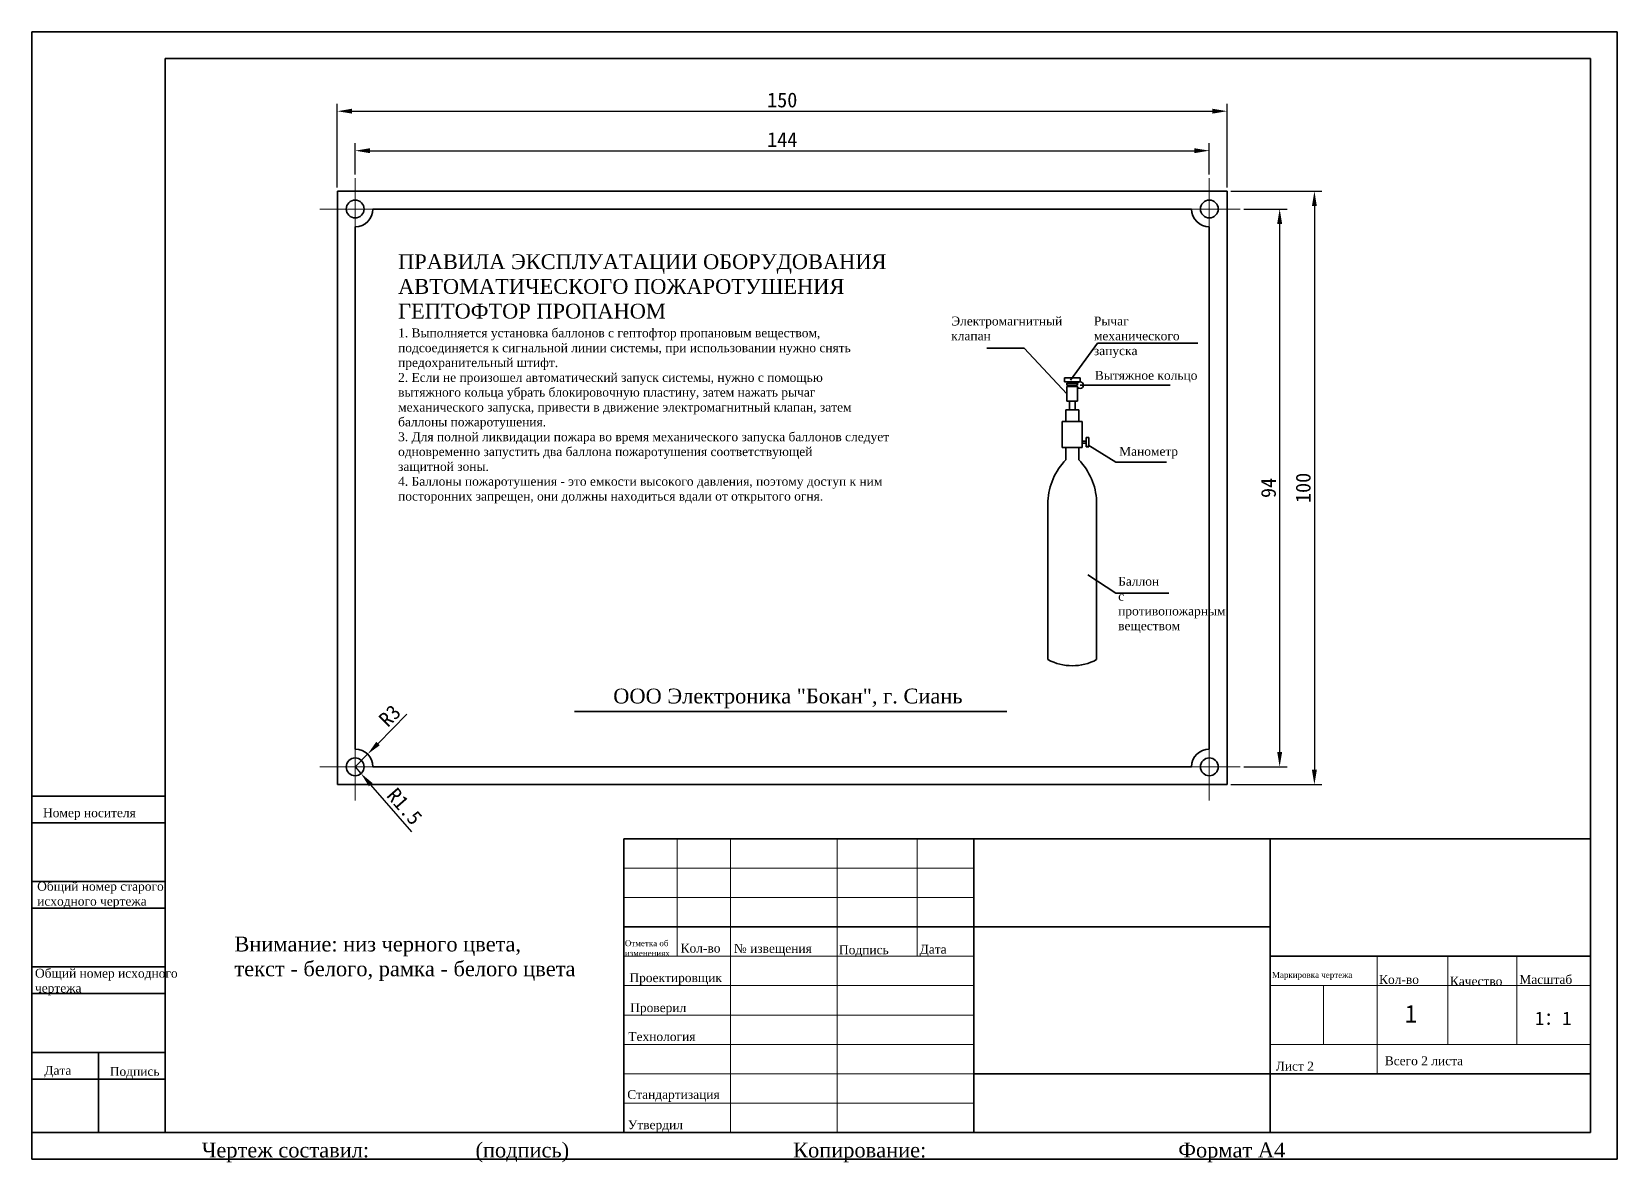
# Model space of a CAD drawing. Header units: millimetres. Extents: x 690 to 1461, y 516 to 784.
# Drawn here: x 1194.2 to 1461.5, y 533.2 to 723.7 of the extents above; entities that cross this region are included whole.
import ezdxf

# ---------------------------------------------------------------- set-up
doc = ezdxf.new("R2010")
doc.units = ezdxf.units.MM
doc.linetypes.add('CENTER2', pattern=[28.575, 19.05, -3.175, 3.175, -3.175])
doc.layers.get('0').update_dxf_attribs({"lineweight": 35})
for name, color, linetype, lineweight in [('cent', 1, 'CENTER2', 18), ('dim', 3, 'Continuous', 18), ('hth', 5, 'Continuous', 18)]:
    doc.layers.add(name, color=color, linetype=linetype, lineweight=lineweight)
doc.styles.add('ISOCP', font='SIMHEI.TTF')
doc.styles.get("Standard").update_dxf_attribs({"font": 'SimSun.ttf'})
doc.dimstyles.new('ISO-25', dxfattribs={"dimtxt": 2.5, "dimasz": 2.5, "dimexe": 1.25, "dimexo": 0.625, "dimtad": 1, "dimdsep": 46, "dimtxsty": 'Standard', "dimcen": 2.5, "dimadec": 0, "dimazin": 0, "dimtfac": 1, "dimtmove": 0, "dimatfit": 3, "dimfxl": 1, "dimarcsym": 0})

# ---------------------------------------------------------------- blocks, each defined once
blk = doc.blocks.new('*D14')
at = {"layer": 'Defpoints', "color": 0}
for p in [(1395.7, 710.33), (1245.7, 696.85), (1395.7, 696.85)]:
    blk.add_point(p, dxfattribs=at)
at = {"layer": 'dim', "color": 0, "lineweight": -2}
for p, q in [((1245.7, 697.47), (1245.7, 711.58)), ((1395.7, 697.47), (1395.7, 711.58)), ((1248.2, 710.33), (1393.2, 710.33))]:
    blk.add_line(p, q, dxfattribs=at)
at = {"layer": 'dim', "color": 0}
for points in [[(1248.2, 710.75), (1248.2, 709.92), (1245.7, 710.33)], [(1393.2, 710.75), (1393.2, 709.92), (1395.7, 710.33)]]:
    blk.add_solid(points, dxfattribs=at)
at = {"layer": 'dim', "color": 0, "insert": (1320.7, 712.21), "char_height": 2.5, "attachment_point": 5}
blk.add_mtext('150', dxfattribs=at)
blk = doc.blocks.new('*D15')
at = {"layer": 'Defpoints', "color": 0}
for p in [(1392.7, 703.68), (1248.7, 699.07), (1392.7, 699.07)]:
    blk.add_point(p, dxfattribs=at)
at = {"layer": 'dim', "color": 0, "lineweight": -2}
for p, q in [((1248.7, 699.69), (1248.7, 704.93)), ((1251.2, 703.68), (1390.2, 703.68)), ((1392.7, 699.69), (1392.7, 704.93))]:
    blk.add_line(p, q, dxfattribs=at)
at = {"layer": 'dim', "color": 0}
for points in [[(1251.2, 704.09), (1251.2, 703.26), (1248.7, 703.68)], [(1390.2, 704.09), (1390.2, 703.26), (1392.7, 703.68)]]:
    blk.add_solid(points, dxfattribs=at)
at = {"layer": 'dim', "color": 0, "insert": (1320.7, 705.55), "char_height": 2.5, "attachment_point": 5}
blk.add_mtext('144', dxfattribs=at)
blk = doc.blocks.new('*D16')
at = {"layer": 'Defpoints', "color": 0}
for p in [(1395.7, 696.85), (1395.7, 596.85), (1410.42, 596.85)]:
    blk.add_point(p, dxfattribs=at)
at = {"layer": 'dim', "color": 0, "lineweight": -2}
for p, q in [((1396.33, 696.85), (1411.67, 696.85)), ((1410.42, 694.35), (1410.42, 599.35)), ((1396.33, 596.85), (1411.67, 596.85))]:
    blk.add_line(p, q, dxfattribs=at)
at = {"layer": 'dim', "color": 0}
for points in [[(1410, 694.35), (1410.83, 694.35), (1410.42, 696.85)], [(1410, 599.35), (1410.83, 599.35), (1410.42, 596.85)]]:
    blk.add_solid(points, dxfattribs=at)
at = {"layer": 'dim', "color": 0, "insert": (1408.54, 646.85), "char_height": 2.5, "attachment_point": 5, "rotation": 90}
blk.add_mtext('100', dxfattribs=at)
blk = doc.blocks.new('*D17')
at = {"layer": 'Defpoints', "color": 0}
for p in [(1397.89, 693.85), (1397.89, 599.85), (1404.56, 599.85)]:
    blk.add_point(p, dxfattribs=at)
at = {"layer": 'dim', "color": 0, "lineweight": -2}
for p, q in [((1398.52, 693.85), (1405.81, 693.85)), ((1404.56, 691.35), (1404.56, 602.35)), ((1398.52, 599.85), (1405.81, 599.85))]:
    blk.add_line(p, q, dxfattribs=at)
at = {"layer": 'dim', "color": 0}
for points in [[(1404.15, 691.35), (1404.98, 691.35), (1404.56, 693.85)], [(1404.15, 602.35), (1404.98, 602.35), (1404.56, 599.85)]]:
    blk.add_solid(points, dxfattribs=at)
at = {"layer": 'dim', "color": 0, "insert": (1402.69, 646.85), "char_height": 2.5, "attachment_point": 5, "rotation": 90}
blk.add_mtext('94', dxfattribs=at)
blk = doc.blocks.new('*D18')
at = {"layer": 'Defpoints', "color": 0}
for p in [(1250.81, 601.99), (1248.7, 599.85)]:
    blk.add_point(p, dxfattribs=at)
at = {"layer": 'dim', "color": 0, "lineweight": -2}
for p, q in [((1257.44, 608.73), (1252.56, 603.77)), ((1248.7, 599.85), (1250.81, 601.99))]:
    blk.add_line(p, q, dxfattribs=at)
at = {"layer": 'dim', "color": 0}
blk.add_solid([(1252.26, 604.06), (1252.86, 603.48), (1250.81, 601.99)], dxfattribs=at)
at = {"layer": 'dim', "color": 0, "insert": (1254.54, 608.46), "char_height": 2.5, "attachment_point": 5, "rotation": 45.477}
blk.add_mtext('R3', dxfattribs=at)
blk = doc.blocks.new('*D19')
at = {"layer": 'Defpoints', "color": 0}
for p in [(1248.7, 599.85), (1249.69, 598.72)]:
    blk.add_point(p, dxfattribs=at)
at = {"layer": 'dim', "color": 0, "lineweight": -2}
for p, q in [((1248.7, 599.85), (1249.69, 598.72)), ((1258.25, 588.92), (1251.34, 596.84))]:
    blk.add_line(p, q, dxfattribs=at)
at = {"layer": 'dim', "color": 0}
blk.add_solid([(1251.65, 597.11), (1251.02, 596.56), (1249.69, 598.72)], dxfattribs=at)
at = {"layer": 'dim', "color": 0, "insert": (1257.03, 593.17), "char_height": 2.5, "attachment_point": 5, "rotation": 311.1313}
blk.add_mtext('R1.5', dxfattribs=at)

msp = doc.modelspace()

# ---------------------------------------------------------------- linework, layer by layer
at = {"color": 0}
for p, q in [((1194.1795, 723.7245), (1194.1795, 533.7245)), ((1461.4795, 723.7245), (1194.1795, 723.7245)), ((1461.4795, 533.7245), (1461.4795, 723.7245)), ((1216.6795, 538.2245), (1216.6795, 719.2245)), ((1456.9795, 719.2245), (1216.6795, 719.2245)), ((1456.9795, 538.2245), (1456.9795, 719.2245)), ((1245.7049, 596.8479), (1245.7049, 696.8479)), ((1245.7049, 696.8479), (1395.7049, 696.8479)), ((1395.7049, 696.8479), (1395.7049, 596.8479)), ((1251.7049, 693.8479), (1389.7049, 693.8479)), ((1248.7049, 602.8479), (1248.7049, 690.8479)), ((1392.7049, 690.8479), (1392.7049, 602.8479)), ((1369.3205, 665.0283), (1373.8353, 671.2629)), ((1373.8353, 671.2629), (1390.7747, 671.2629)), ((1361.4643, 670.38), (1355.2097, 670.38)), ((1368.6606, 662.7101), (1361.4643, 670.38)), ((1368.2692, 665.4221), (1370.9216, 665.4221)), ((1368.2692, 664.7134), (1368.2692, 665.4221)), ((1370.9216, 664.7134), (1368.2692, 664.7134)), ((1368.6606, 663.9306), (1370.4702, 663.9306)), ((1368.6606, 661.4896), (1368.6606, 663.9306)), ((1368.6682, 664.4993), (1370.4562, 664.4993)), ((1368.6682, 664.1671), (1368.6682, 664.4993)), ((1370.4562, 664.1671), (1368.6682, 664.1671)), ((1369.22, 664.4993), (1369.22, 664.7136)), ((1369.22, 664.7136), (1369.9799, 664.7136)), ((1369.22, 663.9296), (1369.22, 664.1671)), ((1369.9799, 663.9296), (1369.22, 663.9296)), ((1369.9799, 664.7136), (1369.9799, 664.4993)), ((1369.9799, 664.1671), (1369.9799, 663.9296)), ((1370.4562, 664.4993), (1370.4562, 664.1671)), ((1370.4702, 663.9306), (1370.4702, 661.4896)), ((1370.9216, 665.4221), (1370.9216, 664.7134)), ((1370.9216, 664.1671), (1386.1, 664.1671)), ((1370.4702, 661.4896), (1368.6606, 661.4896)), ((1369.1148, 661.4811), (1370.0771, 661.4811)), ((1369.1148, 660.0315), (1369.1148, 661.4811)), ((1370.0771, 661.4811), (1370.0771, 660.0315)), ((1367.9141, 658.0568), (1371.2441, 658.0568)), ((1367.9141, 653.6523), (1367.9141, 658.0568)), ((1368.5221, 658.0568), (1368.5221, 660.0315)), ((1368.5221, 660.0315), (1370.6857, 660.0315)), ((1370.0771, 660.0315), (1369.1148, 660.0315)), ((1370.6857, 658.0568), (1370.6857, 660.0315)), ((1371.2441, 658.0568), (1371.2441, 653.6523)), ((1371.9362, 655.3319), (1372.4131, 655.3319)), ((1371.9362, 653.782), (1371.9362, 655.3319)), ((1372.4131, 655.3319), (1372.4131, 653.782)), ((1371.2441, 653.6523), (1367.9141, 653.6523)), ((1368.5221, 651.5922), (1368.5221, 653.6523)), ((1370.6857, 651.5922), (1370.6857, 653.6523)), ((1371.2441, 654.7033), (1371.9362, 654.7033)), ((1371.9362, 654.4106), (1371.2441, 654.4106)), ((1371.9362, 654.7033), (1371.9362, 654.4106)), ((1372.4131, 653.782), (1371.9362, 653.782)), ((1372.2097, 654.1218), (1376.9246, 651.1796)), ((1376.9246, 651.1796), (1385.4587, 651.1796)), ((1365.5053, 644.6147), (1365.5053, 617.9209)), ((1373.7024, 644.6147), (1373.7024, 617.9209)), ((1372.2465, 632.203), (1376.9246, 629.1314)), ((1376.9246, 629.1314), (1385.8892, 629.1314)), ((1285.6777, 609.185), (1358.5617, 609.185)), ((1389.7049, 599.8479), (1251.7049, 599.8479)), ((1395.7049, 596.8479), (1245.7049, 596.8479)), ((1216.6795, 594.9245), (1194.1795, 594.9245)), ((1216.6795, 590.4245), (1194.1795, 590.4245)), ((1216.6795, 587.7245), (1216.6795, 538.2245)), ((1293.9795, 587.7245), (1456.9795, 587.7245)), ((1293.9795, 538.2245), (1293.9795, 587.7245)), ((1352.9795, 538.2245), (1352.9795, 587.7245)), ((1402.9795, 538.2245), (1402.9795, 587.7245)), ((1216.6795, 580.5245), (1194.1795, 580.5245)), ((1216.6795, 576.0245), (1194.1795, 576.0245)), ((1293.9795, 572.8745), (1402.9795, 572.8745)), ((1402.9795, 567.9245), (1456.9795, 567.9245)), ((1216.6795, 566.1245), (1194.1795, 566.1245)), ((1216.6795, 561.6245), (1194.1795, 561.6245)), ((1216.6795, 551.7245), (1194.1795, 551.7245)), ((1205.4295, 551.7245), (1205.4295, 538.2245)), ((1352.9795, 548.1245), (1402.9795, 548.1245)), ((1402.9795, 548.1245), (1456.9795, 548.1245)), ((1216.6795, 547.2245), (1194.1795, 547.2245)), ((1216.6795, 538.2245), (1194.1795, 538.2245)), ((1216.6795, 538.2245), (1456.9795, 538.2245)), ((1194.1795, 533.7245), (1461.4795, 533.7245))]:
    msp.add_line(p, q, dxfattribs=at)
for centre, radius in [((1248.7049, 693.8479), 1.5), ((1392.7049, 693.8479), 1.5), ((1370.9216, 664.1671), 0.5535), ((1248.7049, 599.8479), 1.5), ((1392.7049, 599.8479), 1.5)]:
    msp.add_circle(centre, radius, dxfattribs=at)
for centre, radius, start, end in [((1248.7049, 693.8479), 3, 270, 0), ((1392.7049, 693.8479), 3, 180, 270), ((1376.1196, 644.1665), 10.6237, 135.655325, 177.582258), ((1363.0881, 644.1665), 10.6237, 2.417742, 44.344675), ((1369.6039, 625.5076), 8.623, 241.620933, 298.379067), ((1248.7049, 599.8479), 3, 0, 90), ((1392.7049, 599.8479), 3, 90, 180)]:
    msp.add_arc(centre, radius, start, end, dxfattribs=at)
at = {"layer": 'cent', "color": 0}
for p, q in [((1248.7049, 688.1849), (1248.7049, 699.0655)), ((1392.7049, 688.1849), (1392.7049, 699.0655)), ((1242.7656, 693.8479), (1253.8922, 693.8479)), ((1386.7656, 693.8479), (1397.8922, 693.8479)), ((1248.7049, 594.1849), (1248.7049, 605.0655)), ((1392.7049, 594.1849), (1392.7049, 605.0655)), ((1242.7656, 599.8479), (1253.8922, 599.8479)), ((1386.7656, 599.8479), (1397.8922, 599.8479))]:
    msp.add_line(p, q, dxfattribs=at)
at = {"layer": 'hth', "color": 0}
for p, q in [((1302.9795, 567.9245), (1302.9795, 587.7245)), ((1311.9795, 538.2245), (1311.9795, 587.7245)), ((1329.9795, 538.2245), (1329.9795, 587.7245)), ((1343.4795, 567.9245), (1343.4795, 587.7245)), ((1293.9795, 582.7745), (1352.9795, 582.7745)), ((1293.9795, 577.8245), (1352.9795, 577.8245)), ((1293.9795, 567.9245), (1352.9795, 567.9245)), ((1420.9795, 548.1245), (1420.9795, 567.9245)), ((1432.93, 553.0745), (1432.93, 567.9245)), ((1444.5349, 553.0745), (1444.5349, 567.9245)), ((1293.9795, 562.9745), (1352.9795, 562.9745)), ((1402.9795, 562.9745), (1456.9795, 562.9745)), ((1411.9795, 553.0745), (1411.9795, 562.9745)), ((1293.9795, 558.0245), (1352.9795, 558.0245)), ((1352.9795, 553.0745), (1293.9795, 553.0745)), ((1402.9795, 553.0745), (1456.9795, 553.0745)), ((1293.9795, 548.1245), (1352.9795, 548.1245)), ((1293.9795, 543.1745), (1352.9795, 543.1745))]:
    msp.add_line(p, q, dxfattribs=at)

# ---------------------------------------------------------------- texts
at = {"attachment_point": 1}
for s, insert, char_height in [('{\\fTimes New Roman|b0|i0|c204|p18;ПРАВИЛА ЭКСПЛУАТАЦИИ ОБОРУДОВАНИЯ \\PАВТОМАТИЧЕСКОГО ПОЖАРОТУШЕНИЯ\\PГЕПТОФТОР ПРОПАНОМ\\P\\H0.6x;1. Выполняется установка баллонов с гептофтор пропановым веществом,\\Pподсоединяется к сигнальной линии системы, при использовании нужно снять \\Pпредохранительный штифт.\\P2. Если не произошел автоматический запуск системы, нужно с помощью\\Pвытяжного кольца убрать блокировочную пластину, затем нажать рычаг\\Pмеханического запуска, привести в движение электромагнитный клапан, затем\\Pбаллоны пожаротушения.\\P3. Для полной ликвидации пожара во время механического запуска баллонов следует\\Pодновременно запустить два баллона пожаротушения соответствующей \\Pзащитной зоны.\\P4. Баллоны пожаротушения - это емкости высокого давления, поэтому доступ к ним\\Pпосторонних запрещен, они должны находиться вдали от открытого огня.}', (1255.9468, 686.2231), 2.5), ('{\\fTimes New Roman|b0|i0|c204|p18;Электромагнитный\\Pклапан}', (1349.1928, 675.7231), 1.5), ('{\\fTimes New Roman|b0|i0|c204|p18;Вытяжное кольцо}', (1373.4061, 666.5689), 1.5), ('{\\fTimes New Roman|b0|i0|c204|p18;Манометр}', (1377.4991, 653.7673), 1.5), ('{\\fTimes New Roman|b0|i0|c204|p18;ООО Электроника "Бокан", г. Сиань}', (1292.2132, 613.0286), 2.5), ('{\\fTimes New Roman|b0|i0|c204|p18;Номер носителя}', (1196.0833, 592.8554), 1.5), ('{\\fTimes New Roman|b0|i0|c204|p18;Общий номер старого\\Pисходного чертежа}', (1195.0976, 580.4634), 1.5), ('{\\fTimes New Roman|b0|i0|c204|p18;Внимание: низ черного цвета, \\Pтекст - белого, рамка - белого цвета}', (1228.3538, 571.2337), 2.5), ('{\\fTimes New Roman|b0|i0|c204|p18;Отметка об\\Pизменениях}', (1294.175, 570.6247), 1), ('{\\fTimes New Roman|b0|i0|c204|p18;Кол-во}', (1303.5662, 570.0438), 1.5), ('{\\fTimes New Roman|b0|i0|c204|p18;№ извещения}', (1312.5608, 569.9937), 1.5), ('{\\fTimes New Roman|b0|i0|c204|p18;Подпись}', (1330.2698, 569.7702), 1.5), ('{\\fTimes New Roman|b0|i0|c204|p18;Дата}', (1343.8671, 569.8589), 1.5), ('{\\fTimes New Roman|b0|i0|c204|p18;Общий номер исходного\\Pчертежа}', (1194.7277, 565.8201), 1.5), ('{\\fTimes New Roman|b0|i0|c204|p18;Проектировщик}', (1294.9385, 565.0672), 1.5), ('{\\fTimes New Roman|b0|i0|c204|p18;Маркировка чертежа}', (1403.2689, 565.2774), 1), ('{\\fTimes New Roman|b0|i0|c204|p18;Кол-во}', (1421.3141, 564.7687), 1.5), ('{\\fTimes New Roman|b0|i0|c204|p18;Качество}', (1433.2544, 564.4863), 1.5), ('{\\fTimes New Roman|b0|i0|c204|p18;Масштаб}', (1444.964, 564.7689), 1.5), ('{\\fTimes New Roman|b0|i0|c204|p18;Проверил}', (1295.0726, 560.018), 1.5), ('{\\fTimes New Roman|b0|i0|c204|p18;Технология}', (1294.7596, 555.1476), 1.5), ('{\\fTimes New Roman|b0|i0|c204|p18;Всего 2 листа}', (1422.2751, 551.0623), 1.5), ('{\\fTimes New Roman|b0|i0|c204|p18;Дата}', (1196.3113, 549.4508), 1.5), ('{\\fTimes New Roman|b0|i0|c204|p18;Лист 2}', (1403.8956, 550.1633), 1.5), ('{\\fTimes New Roman|b0|i0|c204|p18;Утвердил}', (1294.6705, 540.2897), 1.5), ('{\\fTimes New Roman|b0|i0|c204|p18;Чертеж составил:                   (подпись)                                        Копирование:                                             Формат А4}', (1222.8595, 536.5244), 2.5)]:
    msp.add_mtext(s, dxfattribs=dict(at, insert=insert, char_height=char_height))
at = {"char_height": 1.5, "attachment_point": 1}
for s, insert, width in [('{\\fTimes New Roman|b0|i0|c204|p18;Рычаг механического запуска}', (1373.2425, 675.7231), 0.163604), ('{\\fTimes New Roman|b0|i0|c204|p18;Баллон с противопожарным веществом}', (1377.3355, 631.8626), 0.163602), ('{\\fTimes New Roman|b0|i0|c204|p18;Подпись}', (1207.3405, 549.2812), 0.226239), ('{\\fTimes New Roman|b0|i0|c204|p18;Стандартизация}', (1294.5811, 545.3835), 0.044719)]:
    msp.add_mtext(s, dxfattribs=dict(at, insert=insert, width=width))
at = {"color": 0, "insert": (1426.6991, 558.246), "char_height": 3, "width": 15, "attachment_point": 5, "style": 'ISOCP'}
msp.add_mtext('{\\f宋体|b0|i0|c134|p2;1}', dxfattribs=at)
at = {"color": 0, "insert": (1450.6751, 557.4697), "char_height": 2.25, "width": 9.4159, "attachment_point": 5}
msp.add_mtext('{\\f宋体|b0|i0|c134|p2;1：1}', dxfattribs=at)

# ---------------------------------------------------------------- dimensions: what is measured, and where the dimension line sits
at = {"layer": 'dim', "color": 0}
for base, p1, p2, picture, middle in [((1395.7049, 710.3342), (1245.7049, 696.8479), (1395.7049, 696.8479), '*D14', (1320.7049, 710.3342)), ((1392.7049, 703.6753), (1248.7049, 699.0655), (1392.7049, 699.0655), '*D15', (1320.7049, 703.6753))]:
    dim = msp.add_linear_dim(base=base, p1=p1, p2=p2, dimstyle='ISO-25', dxfattribs=at)
    dim.commit()
    dim.dimension.update_dxf_attribs({"geometry": picture, "text_midpoint": middle, "dimtype": 160})
for base, p1, p2, picture, middle in [((1410.4158, 596.8479), (1395.7049, 696.8479), (1395.7049, 596.8479), '*D16', (1410.4158, 646.8479)), ((1404.5624, 599.8479), (1397.8922, 693.8479), (1397.8922, 599.8479), '*D17', (1404.5624, 646.8479))]:
    dim = msp.add_linear_dim(base=base, p1=p1, p2=p2, angle=90, dimstyle='ISO-25', dxfattribs=at)
    dim.commit()
    dim.dimension.update_dxf_attribs({"geometry": picture, "text_midpoint": middle, "dimtype": 160})
for mpoint, picture, middle in [((1250.8085, 601.9868), '*D18', (1254.5408, 608.4557)), ((1249.6916, 598.7181), '*D19', (1257.0285, 593.1674))]:
    dim = msp.add_radius_dim(center=(1248.7049, 599.8479), mpoint=mpoint, dimstyle='ISO-25', dxfattribs=at)
    dim.commit()
    dim.dimension.update_dxf_attribs({"geometry": picture, "text_midpoint": middle})

doc.saveas('drawing.dxf')
